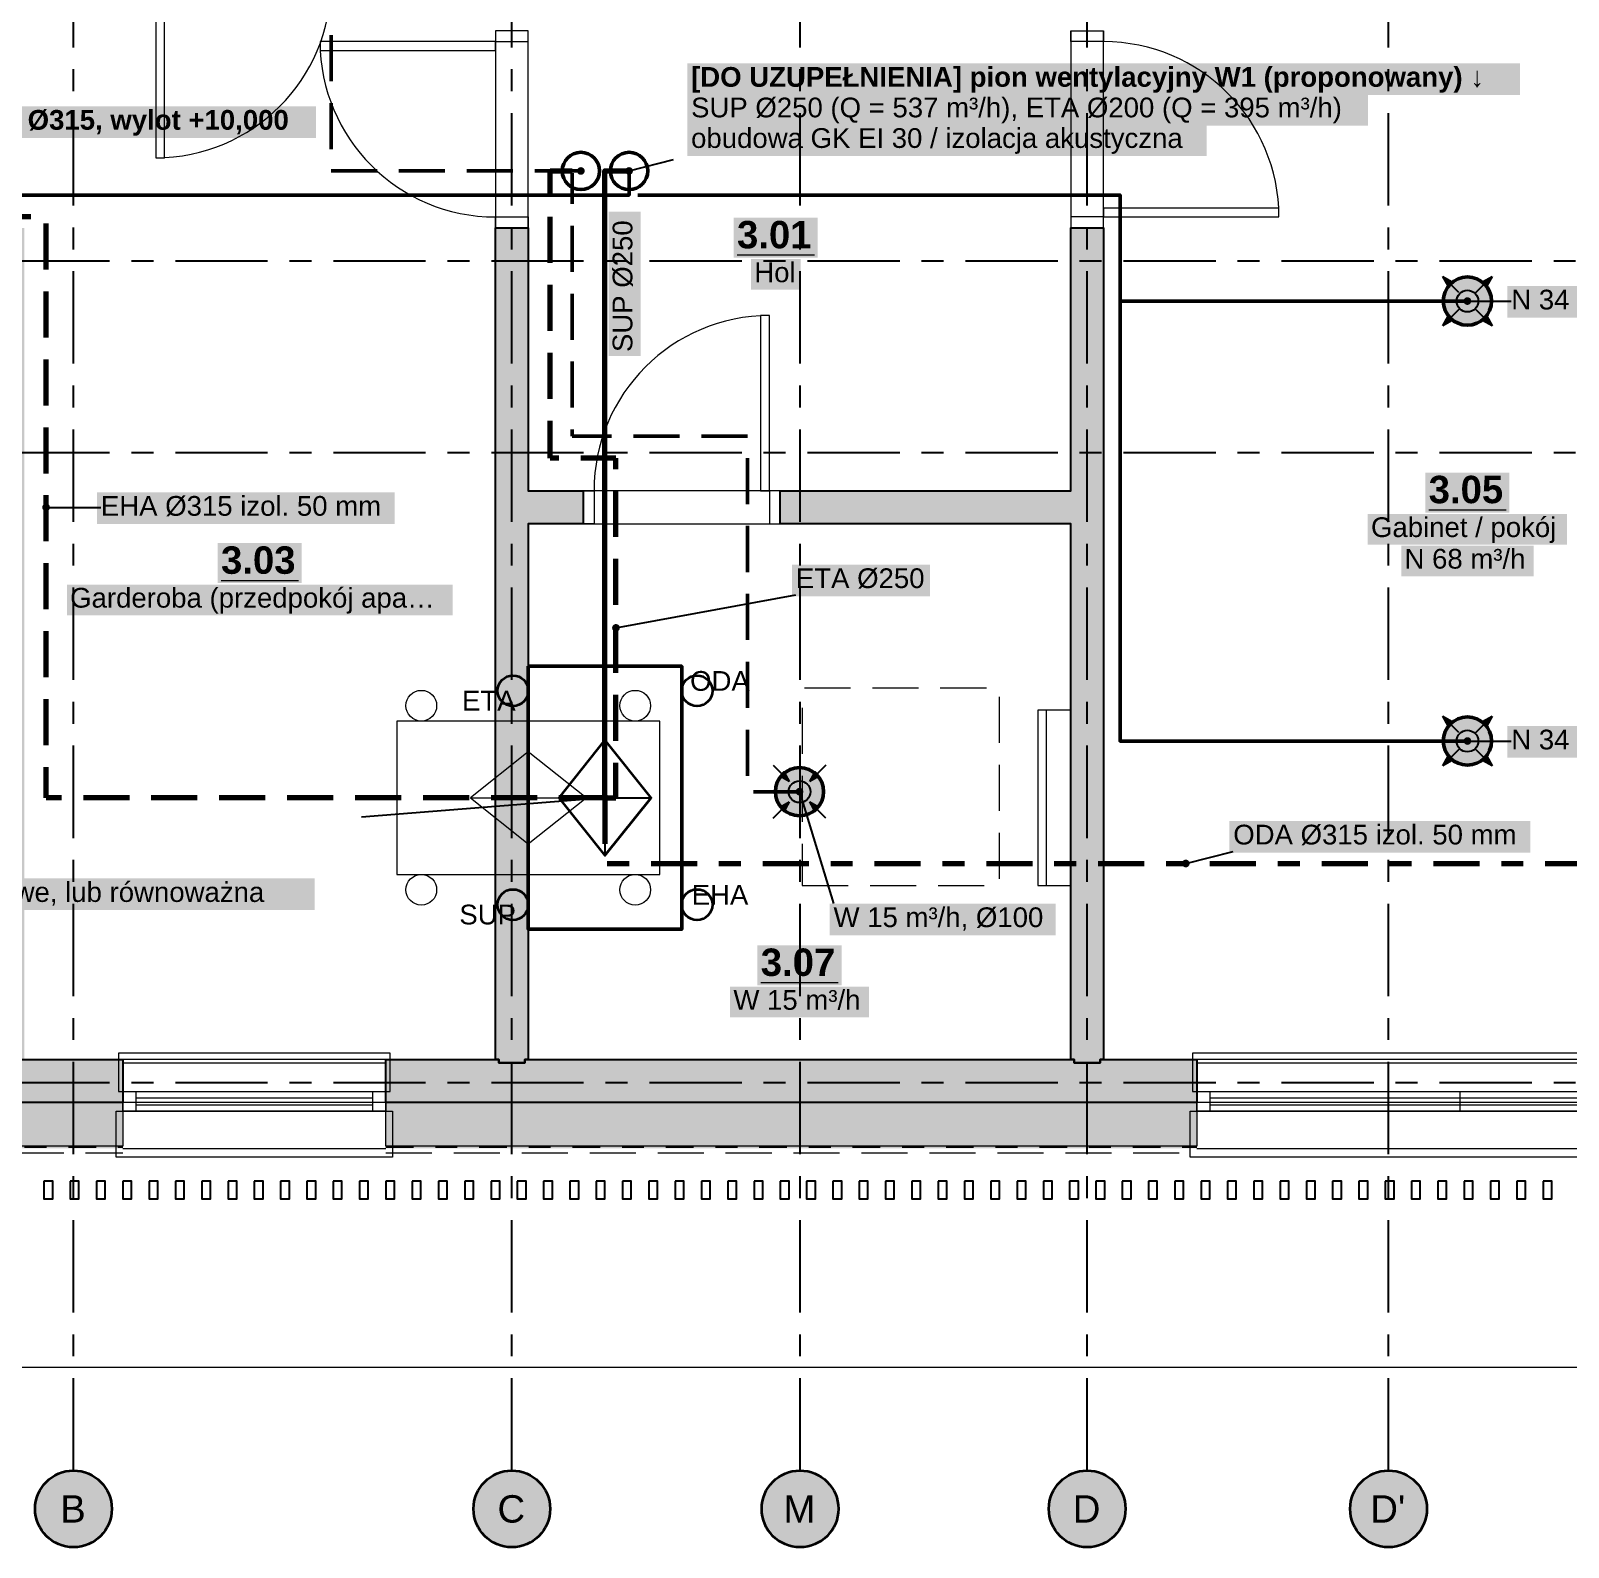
# Model space of a CAD drawing. Header units: metres. Extents: x -3.2 to 18.6, y -2.1 to 9.6.
# Drawn here: x 3.68 to 10.69, y -2.12 to 4.8 of the extents above; entities that cross this region are included whole.
import ezdxf

# ---------------------------------------------------------------- set-up
doc = ezdxf.new("R2010")
doc.units = ezdxf.units.M
for name, pattern in [('KRESKOWA', [5.25, 4.2, -1.05]), ('PUNKTOWA', [10.5, 8.4, -1.05, 0, -1.05]), ('PUNKTOWA_KROTKA', [6.3, 4.2, -1.05, 0, -1.05])]:
    doc.linetypes.add(name, pattern=pattern)
doc.layers.add('A-MASKA', color=7, linetype='Continuous', lineweight=18)
doc.layers.add('S-OPISY', color=2, linetype='Continuous', lineweight=25)
for name, color, linetype, lineweight, true_color in [('I-BRAKI', 6, 'KRESKOWA', 25, 0xb0008a), ('I-OSIE', 8, 'PUNKTOWA', 18, 0x7a7a7a), ('I-PODKLAD', 8, 'Continuous', 18, 0x9a9a9a), ('I-PODKLAD-SCIANY', 8, 'Continuous', 25, 0x6e6e6e), ('I-PODKLAD-WYPELN', 254, 'Continuous', 18, 0xe6e6e6), ('I-POMIESZCZENIA', 8, 'Continuous', 25, 0x4a4a4a), ('S-WENT', 3, 'Continuous', 35, 0x008a00)]:
    doc.layers.add(name, color=color, linetype=linetype, lineweight=lineweight, true_color=true_color)
doc.styles.add('PL_ARIAL', font='arial.ttf')
doc.styles.add('PL_ARIAL_B', font='arialbd.ttf')

msp = doc.modelspace()

# ---------------------------------------------------------------- hatches: boundary and pattern name
at = {"layer": 'A-MASKA', "true_color": 0xffffff}
for points in [[(6.6753, 4.5068), (10.475, 4.5068), (10.475, 4.6516), (6.6753, 4.6516)], [(6.6753, 4.3673), (9.7809, 4.3673), (9.7809, 4.5121), (6.6753, 4.5121)], [(1.986, 4.3108), (4.9809, 4.3108), (4.9809, 4.4556), (1.986, 4.4556)], [(6.6753, 4.2278), (9.0445, 4.2278), (9.0445, 4.3726), (6.6753, 4.3726)], [(6.4623, 3.3162), (6.4623, 3.9742), (6.3175, 3.9742), (6.3175, 3.3162)], [(6.8874, 3.7645), (7.271, 3.7645), (7.271, 3.947), (6.8874, 3.947)], [(6.9661, 3.6177), (7.1924, 3.6177), (7.1924, 3.7575), (6.9661, 3.7575)], [(10.4175, 3.4907), (11.4195, 3.4907), (11.4195, 3.6355), (10.4175, 3.6355)], [(10.0432, 2.6015), (10.4268, 2.6015), (10.4268, 2.784), (10.0432, 2.784)], [(3.9825, 2.5494), (5.3407, 2.5494), (5.3407, 2.6942), (3.9825, 2.6942)], [(9.78, 2.4547), (10.69, 2.4547), (10.69, 2.5945), (9.78, 2.5945)], [(4.5332, 2.2795), (4.9168, 2.2795), (4.9168, 2.462), (4.5332, 2.462)], [(9.9329, 2.3107), (10.5371, 2.3107), (10.5371, 2.4505), (9.9329, 2.4505)], [(7.1535, 2.2194), (7.7824, 2.2194), (7.7824, 2.3642), (7.1535, 2.3642)], [(3.8447, 2.1327), (5.6053, 2.1327), (5.6053, 2.2725), (3.8447, 2.2725)], [(10.4175, 1.4832), (11.4195, 1.4832), (11.4195, 1.628), (10.4175, 1.628)], [(9.149, 1.0495), (10.5217, 1.0495), (10.5217, 1.1943), (9.149, 1.1943)], [(-0.4984, 0.7873), (4.9749, 0.7873), (4.9749, 0.9321), (-0.4984, 0.9321)], [(7.3253, 0.6724), (8.3563, 0.6724), (8.3563, 0.8172), (7.3253, 0.8172)], [(6.9957, 0.4445), (7.3793, 0.4445), (7.3793, 0.627), (6.9957, 0.627)], [(6.8709, 0.2977), (7.5041, 0.2977), (7.5041, 0.4375), (6.8709, 0.4375)]]:
    msp.add_hatch(color=7, dxfattribs=at).paths.add_polyline_path(points)
at = {"layer": 'I-BRAKI', "true_color": 0xb0008a}
msp.add_hatch(color=7, dxfattribs=at).paths.add_polyline_path([(6.4275, 4.16), (6.4269, 4.1645), (6.4252, 4.1687), (6.4224, 4.1724), (6.4187, 4.1752), (6.4145, 4.1769), (6.41, 4.1775), (6.4055, 4.1769), (6.4012, 4.1752), (6.3976, 4.1724), (6.3948, 4.1687), (6.3931, 4.1645), (6.3925, 4.16), (6.3931, 4.1555), (6.3948, 4.1512), (6.3976, 4.1476), (6.4012, 4.1448), (6.4055, 4.1431), (6.41, 4.1425), (6.4145, 4.1431), (6.4187, 4.1448), (6.4224, 4.1476), (6.4252, 4.1512), (6.4269, 4.1555)])
at = {"layer": 'I-OSIE', "true_color": 0xffffff}
for points in [[(4.05, -1.945), (4.0485, -1.9222), (4.044, -1.8997), (4.0367, -1.878), (4.0266, -1.8575), (4.0138, -1.8385), (3.9987, -1.8213), (3.9815, -1.8062), (3.9625, -1.7934), (3.942, -1.7833), (3.9203, -1.776), (3.8978, -1.7715), (3.875, -1.77), (3.8522, -1.7715), (3.8297, -1.776), (3.808, -1.7833), (3.7875, -1.7934), (3.7685, -1.8062), (3.7513, -1.8213), (3.7362, -1.8385), (3.7234, -1.8575), (3.7133, -1.878), (3.706, -1.8997), (3.7015, -1.9222), (3.7, -1.945), (3.7015, -1.9678), (3.706, -1.9903), (3.7133, -2.012), (3.7234, -2.0325), (3.7362, -2.0515), (3.7513, -2.0687), (3.7685, -2.0838), (3.7875, -2.0966), (3.808, -2.1067), (3.8297, -2.114), (3.8522, -2.1185), (3.875, -2.12), (3.8978, -2.1185), (3.9203, -2.114), (3.942, -2.1067), (3.9625, -2.0966), (3.9815, -2.0838), (3.9987, -2.0687), (4.0138, -2.0515), (4.0266, -2.0325), (4.0367, -2.012), (4.044, -1.9903), (4.0485, -1.9678)], [(6.05, -1.945), (6.0485, -1.9222), (6.044, -1.8997), (6.0367, -1.878), (6.0266, -1.8575), (6.0138, -1.8385), (5.9987, -1.8213), (5.9815, -1.8062), (5.9625, -1.7934), (5.942, -1.7833), (5.9203, -1.776), (5.8978, -1.7715), (5.875, -1.77), (5.8522, -1.7715), (5.8297, -1.776), (5.808, -1.7833), (5.7875, -1.7934), (5.7685, -1.8062), (5.7513, -1.8213), (5.7362, -1.8385), (5.7234, -1.8575), (5.7133, -1.878), (5.706, -1.8997), (5.7015, -1.9222), (5.7, -1.945), (5.7015, -1.9678), (5.706, -1.9903), (5.7133, -2.012), (5.7234, -2.0325), (5.7362, -2.0515), (5.7513, -2.0687), (5.7685, -2.0838), (5.7875, -2.0966), (5.808, -2.1067), (5.8297, -2.114), (5.8522, -2.1185), (5.875, -2.12), (5.8978, -2.1185), (5.9203, -2.114), (5.942, -2.1067), (5.9625, -2.0966), (5.9815, -2.0838), (5.9987, -2.0687), (6.0138, -2.0515), (6.0266, -2.0325), (6.0367, -2.012), (6.044, -1.9903), (6.0485, -1.9678)], [(7.365, -1.945), (7.3635, -1.9222), (7.359, -1.8997), (7.3517, -1.878), (7.3416, -1.8575), (7.3288, -1.8385), (7.3137, -1.8213), (7.2965, -1.8062), (7.2775, -1.7934), (7.257, -1.7833), (7.2353, -1.776), (7.2128, -1.7715), (7.19, -1.77), (7.1672, -1.7715), (7.1447, -1.776), (7.123, -1.7833), (7.1025, -1.7934), (7.0835, -1.8062), (7.0663, -1.8213), (7.0512, -1.8385), (7.0384, -1.8575), (7.0283, -1.878), (7.021, -1.8997), (7.0165, -1.9222), (7.015, -1.945), (7.0165, -1.9678), (7.021, -1.9903), (7.0283, -2.012), (7.0384, -2.0325), (7.0512, -2.0515), (7.0663, -2.0687), (7.0835, -2.0838), (7.1025, -2.0966), (7.123, -2.1067), (7.1447, -2.114), (7.1672, -2.1185), (7.19, -2.12), (7.2128, -2.1185), (7.2353, -2.114), (7.257, -2.1067), (7.2775, -2.0966), (7.2965, -2.0838), (7.3137, -2.0687), (7.3288, -2.0515), (7.3416, -2.0325), (7.3517, -2.012), (7.359, -1.9903), (7.3635, -1.9678)], [(8.675, -1.945), (8.6735, -1.9222), (8.669, -1.8997), (8.6617, -1.878), (8.6516, -1.8575), (8.6388, -1.8385), (8.6237, -1.8213), (8.6065, -1.8062), (8.5875, -1.7934), (8.567, -1.7833), (8.5453, -1.776), (8.5228, -1.7715), (8.5, -1.77), (8.4772, -1.7715), (8.4547, -1.776), (8.433, -1.7833), (8.4125, -1.7934), (8.3935, -1.8062), (8.3763, -1.8213), (8.3612, -1.8385), (8.3484, -1.8575), (8.3383, -1.878), (8.331, -1.8997), (8.3265, -1.9222), (8.325, -1.945), (8.3265, -1.9678), (8.331, -1.9903), (8.3383, -2.012), (8.3484, -2.0325), (8.3612, -2.0515), (8.3763, -2.0687), (8.3935, -2.0838), (8.4125, -2.0966), (8.433, -2.1067), (8.4547, -2.114), (8.4772, -2.1185), (8.5, -2.12), (8.5228, -2.1185), (8.5453, -2.114), (8.567, -2.1067), (8.5875, -2.0966), (8.6065, -2.0838), (8.6237, -2.0687), (8.6388, -2.0515), (8.6516, -2.0325), (8.6617, -2.012), (8.669, -1.9903), (8.6735, -1.9678)], [(10.05, -1.945), (10.0485, -1.9222), (10.044, -1.8997), (10.0367, -1.878), (10.0266, -1.8575), (10.0138, -1.8385), (9.9987, -1.8213), (9.9815, -1.8062), (9.9625, -1.7934), (9.942, -1.7833), (9.9203, -1.776), (9.8978, -1.7715), (9.875, -1.77), (9.8522, -1.7715), (9.8297, -1.776), (9.808, -1.7833), (9.7875, -1.7934), (9.7685, -1.8062), (9.7513, -1.8213), (9.7362, -1.8385), (9.7234, -1.8575), (9.7133, -1.878), (9.706, -1.8997), (9.7015, -1.9222), (9.7, -1.945), (9.7015, -1.9678), (9.706, -1.9903), (9.7133, -2.012), (9.7234, -2.0325), (9.7362, -2.0515), (9.7513, -2.0687), (9.7685, -2.0838), (9.7875, -2.0966), (9.808, -2.1067), (9.8297, -2.114), (9.8522, -2.1185), (9.875, -2.12), (9.8978, -2.1185), (9.9203, -2.114), (9.942, -2.1067), (9.9625, -2.0966), (9.9815, -2.0838), (9.9987, -2.0687), (10.0138, -2.0515), (10.0266, -2.0325), (10.0367, -2.012), (10.044, -1.9903), (10.0485, -1.9678)]]:
    msp.add_hatch(color=7, dxfattribs=at).paths.add_polyline_path(points)
at = {"layer": 'I-PODKLAD-WYPELN', "true_color": 0xe4e4e4}
msp.add_hatch(color=7, dxfattribs=at).paths.add_polyline_path([(3, -0.09), (3, 0.105), (3, 0.105), (3, 0.105), (3.5, 0.105), (3.5, 0.105), (3.5, 0.105), (3.5, 0.105), (3.5, 0.105), (3.5, 3.9), (3.5, 3.9), (3.5, 3.9), (3.5, 3.9), (3.5, 3.9), (3.635, 3.9), (3.635, 3.9), (3.635, 3.9), (3.65, 3.9), (3.65, 3.9), (3.65, 3.9), (3.65, 0.105), (3.65, 0.105), (3.65, 0.105), (4.1, 0.105), (4.1, 0.105), (4.1, 0.105), (4.1, -0.09), (4.1, -0.09), (4.1, -0.09), (4.1, -0.09), (4.1, -0.29), (4.1, -0.3), (3, -0.3), (3, -0.29), (3, -0.09), (3, -0.09), (3, -0.09)])
h = msp.add_hatch(color=7, dxfattribs=at)
h.paths.add_polyline_path([(5.3, 0.105), (5.8, 0.105), (5.8, 0.105), (5.8, 0.105), (5.8, 0.105), (5.8, 0.105), (5.8, 2.625), (5.8, 2.625), (5.8, 2.625), (5.8, 2.625), (5.8, 2.625), (5.8, 2.625), (5.8, 2.625), (5.8, 2.625), (5.8, 2.625), (5.8, 3.9), (5.8, 3.9), (5.8, 3.9), (5.8, 3.9), (5.8, 3.9), (5.935, 3.9), (5.935, 3.9), (5.935, 3.9), (5.95, 3.9), (5.95, 3.9), (5.95, 3.9), (5.95, 2.7), (6.2, 2.7), (6.2, 2.565), (6.2, 2.55), (5.95, 2.55), (5.95, 0.105), (5.95, 0.105), (5.95, 0.105), (8.425, 0.105), (8.425, 2.55), (7.1, 2.55), (7.1, 2.565), (7.1, 2.7), (8.425, 2.7), (8.425, 3.9), (8.56, 3.9), (8.575, 3.9), (8.575, 2.625), (8.575, 0.105), (9, 0.105), (9, 0.105), (9, 0.105), (9, -0.09), (9, -0.09), (9, -0.09), (9, -0.09), (9, -0.29), (9, -0.3), (5.3, -0.3), (5.3, -0.29), (5.3, -0.09), (5.3, -0.09), (5.3, -0.09), (5.3, -0.09), (5.3, 0.105), (5.3, 0.105)])
h.paths.add_polyline_path([(5.935, 2.625), (5.935, 2.625), (5.935, 2.625), (5.935, 2.625), (5.935, 2.625), (5.935, 2.625), (5.935, 2.625), (5.935, 2.625), (5.935, 2.625)], flags=0)
at = {"layer": 'S-OPISY', "true_color": 0x000000}
for points in [[(10.2525, 3.5663), (10.2519, 3.5708), (10.2502, 3.575), (10.2474, 3.5786), (10.2437, 3.5814), (10.2395, 3.5832), (10.235, 3.5838), (10.2305, 3.5832), (10.2263, 3.5814), (10.2226, 3.5786), (10.2198, 3.575), (10.2181, 3.5708), (10.2175, 3.5663), (10.2181, 3.5617), (10.2198, 3.5575), (10.2226, 3.5539), (10.2263, 3.5511), (10.2305, 3.5493), (10.235, 3.5488), (10.2395, 3.5493), (10.2437, 3.5511), (10.2474, 3.5539), (10.2502, 3.5575), (10.2519, 3.5617)], [(3.7675, 2.625), (3.7669, 2.6295), (3.7652, 2.6338), (3.7624, 2.6374), (3.7588, 2.6402), (3.7545, 2.6419), (3.75, 2.6425), (3.7455, 2.6419), (3.7413, 2.6402), (3.7376, 2.6374), (3.7348, 2.6338), (3.7331, 2.6295), (3.7325, 2.625), (3.7331, 2.6205), (3.7348, 2.6162), (3.7376, 2.6126), (3.7413, 2.6098), (3.7455, 2.6081), (3.75, 2.6075), (3.7545, 2.6081), (3.7588, 2.6098), (3.7624, 2.6126), (3.7652, 2.6162), (3.7669, 2.6205)], [(6.3675, 2.075), (6.3669, 2.0795), (6.3652, 2.0838), (6.3624, 2.0874), (6.3588, 2.0902), (6.3545, 2.0919), (6.35, 2.0925), (6.3455, 2.0919), (6.3413, 2.0902), (6.3376, 2.0874), (6.3348, 2.0838), (6.3331, 2.0795), (6.3325, 2.075), (6.3331, 2.0705), (6.3348, 2.0663), (6.3376, 2.0626), (6.3413, 2.0598), (6.3455, 2.0581), (6.35, 2.0575), (6.3545, 2.0581), (6.3588, 2.0598), (6.3624, 2.0626), (6.3652, 2.0663), (6.3669, 2.0705)], [(10.2525, 1.5588), (10.2519, 1.5633), (10.2502, 1.5675), (10.2474, 1.5711), (10.2437, 1.5739), (10.2395, 1.5757), (10.235, 1.5763), (10.2305, 1.5757), (10.2263, 1.5739), (10.2226, 1.5711), (10.2198, 1.5675), (10.2181, 1.5633), (10.2175, 1.5588), (10.2181, 1.5542), (10.2198, 1.55), (10.2226, 1.5464), (10.2263, 1.5436), (10.2305, 1.5418), (10.235, 1.5413), (10.2395, 1.5418), (10.2437, 1.5436), (10.2474, 1.5464), (10.2502, 1.55), (10.2519, 1.5542)], [(7.205, 1.3275), (7.2044, 1.332), (7.2027, 1.3362), (7.1999, 1.3399), (7.1963, 1.3427), (7.192, 1.3444), (7.1875, 1.345), (7.183, 1.3444), (7.1787, 1.3427), (7.1751, 1.3399), (7.1723, 1.3362), (7.1706, 1.332), (7.17, 1.3275), (7.1706, 1.323), (7.1723, 1.3187), (7.1751, 1.3151), (7.1787, 1.3123), (7.183, 1.3106), (7.1875, 1.31), (7.192, 1.3106), (7.1963, 1.3123), (7.1999, 1.3151), (7.2027, 1.3187), (7.2044, 1.323)], [(6.3175, 1.3), (6.3169, 1.3045), (6.3152, 1.3088), (6.3124, 1.3124), (6.3087, 1.3152), (6.3045, 1.3169), (6.3, 1.3175), (6.2955, 1.3169), (6.2912, 1.3152), (6.2876, 1.3124), (6.2848, 1.3088), (6.2831, 1.3045), (6.2825, 1.3), (6.2831, 1.2955), (6.2848, 1.2913), (6.2876, 1.2876), (6.2912, 1.2848), (6.2955, 1.2831), (6.3, 1.2825), (6.3045, 1.2831), (6.3087, 1.2848), (6.3124, 1.2876), (6.3152, 1.2913), (6.3169, 1.2955)], [(8.9675, 1), (8.9669, 1.0045), (8.9652, 1.0088), (8.9624, 1.0124), (8.9587, 1.0152), (8.9545, 1.0169), (8.95, 1.0175), (8.9455, 1.0169), (8.9413, 1.0152), (8.9376, 1.0124), (8.9348, 1.0088), (8.9331, 1.0045), (8.9325, 1), (8.9331, 0.9955), (8.9348, 0.9912), (8.9376, 0.9876), (8.9413, 0.9848), (8.9455, 0.9831), (8.95, 0.9825), (8.9545, 0.9831), (8.9587, 0.9848), (8.9624, 0.9876), (8.9652, 0.9912), (8.9669, 0.9955)]]:
    msp.add_hatch(color=7, dxfattribs=at).paths.add_polyline_path(points)
at = {"layer": 'S-WENT', "true_color": 0x000000}
for points in [[(6.2075, 4.16), (6.2069, 4.1645), (6.2052, 4.1687), (6.2024, 4.1724), (6.1987, 4.1752), (6.1945, 4.1769), (6.19, 4.1775), (6.1855, 4.1769), (6.1812, 4.1752), (6.1776, 4.1724), (6.1748, 4.1687), (6.1731, 4.1645), (6.1725, 4.16), (6.1731, 4.1555), (6.1748, 4.1512), (6.1776, 4.1476), (6.1812, 4.1448), (6.1855, 4.1431), (6.19, 4.1425), (6.1945, 4.1431), (6.1987, 4.1448), (6.2024, 4.1476), (6.2052, 4.1512), (6.2069, 4.1555)], [(6.4275, 4.16), (6.4269, 4.1645), (6.4252, 4.1687), (6.4224, 4.1724), (6.4187, 4.1752), (6.4145, 4.1769), (6.41, 4.1775), (6.4055, 4.1769), (6.4012, 4.1752), (6.3976, 4.1724), (6.3948, 4.1687), (6.3931, 4.1645), (6.3925, 4.16), (6.3931, 4.1555), (6.3948, 4.1512), (6.3976, 4.1476), (6.4012, 4.1448), (6.4055, 4.1431), (6.41, 4.1425), (6.4145, 4.1431), (6.4187, 4.1448), (6.4224, 4.1476), (6.4252, 4.1512), (6.4269, 4.1555)], [(10.1222, 3.679), (10.1659, 3.6548), (10.1465, 3.6353)], [(10.3478, 3.679), (10.3235, 3.6353), (10.3041, 3.6548)], [(10.1222, 3.4535), (10.1465, 3.4972), (10.1659, 3.4777)], [(10.3478, 3.4535), (10.3041, 3.4777), (10.3235, 3.4972)], [(10.1222, 1.6715), (10.1659, 1.6473), (10.1465, 1.6278)], [(10.3478, 1.6715), (10.3235, 1.6278), (10.3041, 1.6473)], [(10.1222, 1.446), (10.1465, 1.4897), (10.1659, 1.4702)], [(10.3478, 1.446), (10.3041, 1.4702), (10.3235, 1.4897)], [(7.1408, 1.3742), (7.0971, 1.3984), (7.1166, 1.4179)], [(7.2342, 1.3742), (7.2584, 1.4179), (7.2779, 1.3984)], [(7.1408, 1.2808), (7.1166, 1.2371), (7.0971, 1.2566)], [(7.2342, 1.2808), (7.2779, 1.2566), (7.2584, 1.2371)]]:
    msp.add_hatch(color=7, dxfattribs=at).paths.add_polyline_path(points)
at = {"layer": 'S-WENT', "true_color": 0xffffff}
for points in [[(10.345, 3.5663), (10.3433, 3.5854), (10.3384, 3.6039), (10.3303, 3.6213), (10.3193, 3.637), (10.3057, 3.6505), (10.29, 3.6615), (10.2726, 3.6696), (10.2541, 3.6746), (10.235, 3.6763), (10.2159, 3.6746), (10.1974, 3.6696), (10.18, 3.6615), (10.1643, 3.6505), (10.1507, 3.637), (10.1397, 3.6213), (10.1316, 3.6039), (10.1267, 3.5854), (10.125, 3.5663), (10.1267, 3.5471), (10.1316, 3.5286), (10.1397, 3.5113), (10.1507, 3.4955), (10.1643, 3.482), (10.18, 3.471), (10.1974, 3.4629), (10.2159, 3.4579), (10.235, 3.4563), (10.2541, 3.4579), (10.2726, 3.4629), (10.29, 3.471), (10.3057, 3.482), (10.3193, 3.4955), (10.3303, 3.5113), (10.3384, 3.5286), (10.3433, 3.5471)], [(10.345, 1.5588), (10.3433, 1.5779), (10.3384, 1.5964), (10.3303, 1.6138), (10.3193, 1.6295), (10.3057, 1.643), (10.29, 1.654), (10.2726, 1.6621), (10.2541, 1.6671), (10.235, 1.6688), (10.2159, 1.6671), (10.1974, 1.6621), (10.18, 1.654), (10.1643, 1.643), (10.1507, 1.6295), (10.1397, 1.6138), (10.1316, 1.5964), (10.1267, 1.5779), (10.125, 1.5588), (10.1267, 1.5396), (10.1316, 1.5211), (10.1397, 1.5038), (10.1507, 1.488), (10.1643, 1.4745), (10.18, 1.4635), (10.1974, 1.4554), (10.2159, 1.4504), (10.235, 1.4488), (10.2541, 1.4504), (10.2726, 1.4554), (10.29, 1.4635), (10.3057, 1.4745), (10.3193, 1.488), (10.3303, 1.5038), (10.3384, 1.5211), (10.3433, 1.5396)], [(7.2975, 1.3275), (7.2958, 1.3466), (7.2909, 1.3651), (7.2828, 1.3825), (7.2718, 1.3982), (7.2582, 1.4118), (7.2425, 1.4228), (7.2251, 1.4309), (7.2066, 1.4358), (7.1875, 1.4375), (7.1684, 1.4358), (7.1499, 1.4309), (7.1325, 1.4228), (7.1168, 1.4118), (7.1032, 1.3982), (7.0922, 1.3825), (7.0841, 1.3651), (7.0792, 1.3466), (7.0775, 1.3275), (7.0792, 1.3084), (7.0841, 1.2899), (7.0922, 1.2725), (7.1032, 1.2568), (7.1168, 1.2432), (7.1325, 1.2322), (7.1499, 1.2241), (7.1684, 1.2192), (7.1875, 1.2175), (7.2066, 1.2192), (7.2251, 1.2241), (7.2425, 1.2322), (7.2582, 1.2432), (7.2718, 1.2568), (7.2828, 1.2725), (7.2909, 1.2899), (7.2958, 1.3084)]]:
    msp.add_hatch(color=7, dxfattribs=at).paths.add_polyline_path(points)

# ---------------------------------------------------------------- linework, layer by layer
at = {"layer": 'I-BRAKI', "lineweight": 25, "ltscale": 0.05, "true_color": 0xb0008a, "flags": 128}
msp.add_lwpolyline([(6.41, 4.16), (6.6928, 4.2336)], dxfattribs=at)
at = {"layer": 'I-OSIE', "linetype": 'PUNKTOWA', "lineweight": 25, "ltscale": 0.050183, "flags": 128}
for points in [[(3.875, -1.77), (3.875, 9.19)], [(5.875, -1.77), (5.875, 9.19)], [(7.19, -1.77), (7.19, 9.19)], [(8.5, -1.77), (8.5, 9.19)], [(9.875, -1.77), (9.875, 9.19)]]:
    msp.add_lwpolyline(points, dxfattribs=at)
at = {"layer": 'I-OSIE', "linetype": 'PUNKTOWA', "lineweight": 25, "ltscale": 0.050116, "flags": 128}
for points in [[(-2.87, 3.75), (16.4949, 3.75)], [(-2.87, 2.875), (16.4949, 2.875)], [(-2.87, 0), (16.4949, 0)]]:
    msp.add_lwpolyline(points, dxfattribs=at)
at = {"layer": 'I-OSIE', "linetype": 'Continuous', "lineweight": 35, "ltscale": 0.05}
for centre in [(3.875, -1.945), (5.875, -1.945), (7.19, -1.945), (8.5, -1.945), (9.875, -1.945)]:
    msp.add_circle(centre, 0.175, dxfattribs=at)
at = {"layer": 'I-PODKLAD', "lineweight": 13, "ltscale": 0.05}
for points in [[(12.3255, 5.425), (12.6, 5.425), (12.6, -1.3), (-2.4, -1.3), (-2.4, 5.425), (-1.3005, 5.425)], [(5.8, 4.7995), (5.8, 3.9005)], [(5.95, 3.9005), (5.95, 4.7995)], [(8.425, 4.7995), (8.425, 3.9005)], [(8.575, 3.9005), (8.575, 4.7995)], [(7.0995, 2.7), (6.2005, 2.7)], [(6.2005, 2.55), (7.0995, 2.55)], [(5.95, 1.09), (5.95, 1.51)], [(5.686, 1.3), (6.214, 1.3)], [(5.2995, 0.105), (4.1005, 0.105)], [(4.1005, 0.09), (5.2995, 0.09)], [(11.3995, 0.105), (9.0005, 0.105)], [(9.0005, 0.09), (11.37, 0.09), (11.37, -0.09), (9.0005, -0.09)], [(5.2995, -0.09), (4.1005, -0.09)], [(4.1005, -0.3), (5.2995, -0.3)], [(9.0005, -0.3), (11.3995, -0.3)]]:
    msp.add_lwpolyline(points, dxfattribs=at)
at = {"layer": 'I-PODKLAD', "linetype": 'KRESKOWA', "lineweight": 13, "ltscale": 0.05, "flags": 128}
for points in [[(12.32, 3.1005), (12.32, 5.425), (12.6, 5.425), (12.6, -1.3), (-2.4, -1.3), (-2.4, 5.425), (-1.32, 5.425), (-1.32, 3.7005)], [(7.2, 0.9), (8.1, 0.9), (8.1, 1.8), (7.2, 1.8), (7.2, 0.9)], [(3.0005, -0.32), (4.0995, -0.32)], [(5.3005, -0.32), (8.9995, -0.32)]]:
    msp.add_lwpolyline(points, dxfattribs=at)
at = {"layer": 'I-PODKLAD', "lineweight": 18, "ltscale": 0.05}
for points in [[(4.25, 5.02), (4.25, 4.22), (4.29, 4.22), (4.29, 5.02)], [(5.8, 4.8), (5.8, 4.75), (5.95, 4.75), (5.95, 4.8)], [(8.575, 4.8), (8.575, 4.75), (8.425, 4.75), (8.425, 4.8)], [(5.8, 4.75), (5, 4.75), (5, 4.71), (5.8, 4.71)], [(5.8, 3.9), (5.8, 3.95), (5.95, 3.95), (5.95, 3.9)], [(8.575, 3.9), (8.575, 3.95), (8.425, 3.95), (8.425, 3.9)], [(8.575, 3.95), (9.375, 3.95), (9.375, 3.99), (8.575, 3.99)], [(7.05, 2.7), (7.05, 3.5), (7.01, 3.5), (7.01, 2.7)], [(6.2, 2.7), (6.25, 2.7), (6.25, 2.55), (6.2, 2.55)], [(7.1, 2.7), (7.05, 2.7), (7.05, 2.55), (7.1, 2.55)], [(8.425, 0.9), (8.425, 1.7), (8.275, 1.7), (8.275, 0.9)], [(4.08, -0.04), (5.32, -0.04), (5.32, 0.135), (4.08, 0.135)], [(8.98, -0.04), (11.42, -0.04), (11.42, 0.135), (8.98, 0.135)], [(4.1, -0.04), (5.3, -0.04), (5.3, -0.13), (4.1, -0.13)], [(9, -0.04), (11.4, -0.04), (11.4, -0.13), (9, -0.13)], [(4.07, -0.13), (5.33, -0.13), (5.33, -0.34), (4.07, -0.34)], [(8.97, -0.13), (11.43, -0.13), (11.43, -0.34), (8.97, -0.34)]]:
    msp.add_lwpolyline(points, close=True, dxfattribs=at)
for points in [[(8.315, 0.9), (8.315, 1.7)], [(4.16, -0.04), (4.16, -0.13)], [(4.16, -0.0688), (5.24, -0.0688)], [(5.24, -0.04), (5.24, -0.13)], [(9.06, -0.04), (9.06, -0.13)], [(9.06, -0.0688), (11.34, -0.0688)], [(10.2, -0.04), (10.2, -0.13)], [(4.16, -0.1012), (5.24, -0.1012)], [(9.06, -0.1012), (11.34, -0.1012)]]:
    msp.add_lwpolyline(points, dxfattribs=at)
at = {"layer": 'I-PODKLAD', "lineweight": 13, "ltscale": 0.05}
for points in [[(5.35, 0.95), (6.55, 0.95), (6.55, 1.65), (5.35, 1.65)], [(5.95, 1.09), (6.214, 1.3), (5.95, 1.51), (5.686, 1.3)]]:
    msp.add_lwpolyline(points, close=True, dxfattribs=at)
for centre in [(5.462, 1.72), (6.438, 1.72), (5.462, 0.88), (6.438, 0.88)]:
    msp.add_circle(centre, 0.07, dxfattribs=at)
for centre, start, end in [((4.25, 5.02), -90, 0), ((5.8, 4.75), -180, -90), ((8.575, 3.95), 0, 90), ((7.05, 2.7), -270, -180)]:
    msp.add_arc(centre, 0.8, start, end, dxfattribs=at)
at = {"layer": 'I-PODKLAD-SCIANY', "lineweight": 25, "ltscale": 0.05}
for points in [[(5.8, 2.625), (5.8, 2.625), (5.8, 2.625), (5.8, 3.9), (5.8, 3.9), (5.8, 3.9), (5.8, 3.9), (5.8, 3.9), (5.95, 3.9), (5.95, 3.9), (5.95, 3.9), (5.95, 2.7), (5.95, 2.7), (5.95, 2.7), (5.95, 2.7), (5.95, 2.7), (5.95, 2.7), (5.95, 2.7), (5.95, 2.7), (5.95, 2.7), (5.95, 2.7), (5.95, 2.7), (5.95, 2.7), (5.95, 2.7), (5.95, 2.7), (5.95, 2.7), (5.95, 2.7), (5.95, 2.7), (6.2, 2.7), (6.2, 2.7), (6.2, 2.7), (6.2, 2.55), (6.2, 2.55), (6.2, 2.55), (5.95, 2.55), (5.95, 2.55), (5.95, 2.55), (5.95, 2.55), (5.95, 2.55), (5.95, 2.55), (5.95, 2.55), (5.95, 2.55), (5.95, 2.55), (5.95, 2.55), (5.95, 2.55), (5.95, 2.55), (5.95, 2.55), (5.95, 2.55), (5.95, 2.55), (5.95, 2.55), (5.95, 2.55), (5.95, 0.105), (5.95, 0.105), (5.95, 0.105), (5.935, 0.105), (5.935, 0.105), (5.935, 0.105), (5.935, 0.105), (5.935, 0.105), (5.935, 0.105), (5.935, 0.105), (5.935, 0.105), (5.935, 0.105), (5.935, 0.105), (5.935, 0.105), (5.935, 0.105), (5.935, 0.105), (5.935, 0.105), (5.935, 0.105), (5.935, 0.105), (5.935, 0.105), (5.935, 0.09), (5.935, 0.09), (5.935, 0.09), (5.935, 0.09), (5.935, 0.09), (5.815, 0.09), (5.815, 0.09), (5.815, 0.09), (5.815, 0.09), (5.815, 0.09), (5.815, 0.105), (5.815, 0.105), (5.815, 0.105), (5.815, 0.105), (5.815, 0.105), (5.815, 0.105), (5.815, 0.105), (5.815, 0.105), (5.815, 0.105), (5.815, 0.105), (5.815, 0.105), (5.815, 0.105), (5.815, 0.105), (5.815, 0.105), (5.815, 0.105), (5.815, 0.105), (5.815, 0.105), (5.8, 0.105), (5.8, 0.105), (5.8, 0.105), (5.8, 0.105), (5.8, 0.105), (5.8, 2.625)], [(7.1, 2.55), (7.1, 2.55), (7.1, 2.7), (7.1, 2.7), (7.1, 2.7), (8.425, 2.7), (8.425, 2.7), (8.425, 2.7), (8.425, 2.7), (8.425, 2.7), (8.425, 2.7), (8.425, 2.7), (8.425, 2.7), (8.425, 2.7), (8.425, 2.7), (8.425, 2.7), (8.425, 2.7), (8.425, 2.7), (8.425, 2.7), (8.425, 2.7), (8.425, 2.7), (8.425, 2.7), (8.425, 3.9), (8.425, 3.9), (8.425, 3.9), (8.575, 3.9), (8.575, 3.9), (8.575, 3.9), (8.575, 0.105), (8.575, 0.105), (8.575, 0.105), (8.56, 0.105), (8.56, 0.105), (8.56, 0.105), (8.56, 0.105), (8.56, 0.105), (8.56, 0.105), (8.56, 0.105), (8.56, 0.105), (8.56, 0.105), (8.56, 0.105), (8.56, 0.105), (8.56, 0.105), (8.56, 0.105), (8.56, 0.105), (8.56, 0.105), (8.56, 0.105), (8.56, 0.105), (8.56, 0.09), (8.56, 0.09), (8.56, 0.09), (8.44, 0.09), (8.44, 0.09), (8.44, 0.09), (8.44, 0.105), (8.44, 0.105), (8.44, 0.105), (8.44, 0.105), (8.44, 0.105), (8.44, 0.105), (8.44, 0.105), (8.44, 0.105), (8.44, 0.105), (8.44, 0.105), (8.44, 0.105), (8.44, 0.105), (8.44, 0.105), (8.44, 0.105), (8.44, 0.105), (8.44, 0.105), (8.44, 0.105), (8.425, 0.105), (8.425, 0.105), (8.425, 0.105), (8.425, 2.55), (8.425, 2.55), (8.425, 2.55), (8.425, 2.55), (8.425, 2.55), (8.425, 2.55), (8.425, 2.55), (8.425, 2.55), (8.425, 2.55), (8.425, 2.55), (8.425, 2.55), (8.425, 2.55), (8.425, 2.55), (8.425, 2.55), (8.425, 2.55), (8.425, 2.55), (8.425, 2.55), (7.1, 2.55)], [(5.3, 0.105), (5.3, 0.105), (5.815, 0.105), (5.815, 0.105), (5.815, 0.105), (5.815, 0.09), (5.815, 0.09), (5.815, 0.09), (5.815, 0.09), (5.815, 0.09), (5.815, 0.09), (5.815, 0.09), (5.815, 0.09), (5.815, 0.09), (5.815, 0.09), (5.815, 0.09), (5.815, 0.09), (5.815, 0.09), (5.815, 0.09), (5.815, 0.09), (5.815, 0.09), (5.815, 0.09), (5.935, 0.09), (5.935, 0.09), (5.935, 0.09), (5.935, 0.09), (5.935, 0.09), (5.935, 0.09), (5.935, 0.09), (5.935, 0.09), (5.935, 0.09), (5.935, 0.09), (5.935, 0.09), (5.935, 0.09), (5.935, 0.09), (5.935, 0.09), (5.935, 0.09), (5.935, 0.09), (5.935, 0.09), (5.935, 0.105), (5.935, 0.105), (5.935, 0.105), (8.44, 0.105), (8.44, 0.105), (8.44, 0.105), (8.44, 0.105), (8.44, 0.09), (8.44, 0.09), (8.44, 0.09), (8.44, 0.09), (8.44, 0.09), (8.44, 0.09), (8.44, 0.09), (8.44, 0.09), (8.44, 0.09), (8.44, 0.09), (8.44, 0.09), (8.44, 0.09), (8.44, 0.09), (8.44, 0.09), (8.44, 0.09), (8.44, 0.09), (8.44, 0.09), (8.56, 0.09), (8.56, 0.09), (8.56, 0.09), (8.56, 0.09), (8.56, 0.09), (8.56, 0.09), (8.56, 0.09), (8.56, 0.09), (8.56, 0.09), (8.56, 0.09), (8.56, 0.09), (8.56, 0.09), (8.56, 0.09), (8.56, 0.09), (8.56, 0.09), (8.56, 0.09), (8.56, 0.09), (8.56, 0.105), (8.56, 0.105), (8.56, 0.105), (8.56, 0.105), (9, 0.105), (9, 0.105), (9, 0.105), (9, 0.105), (9, -0.09), (9, -0.09), (9, -0.09), (9, -0.09), (5.3, -0.09), (5.3, -0.09), (5.3, -0.09), (5.3, 0.105)], [(3.74, -0.45), (3.74, -0.53), (3.78, -0.53), (3.78, -0.45)], [(3.86, -0.45), (3.86, -0.53), (3.9, -0.53), (3.9, -0.45)], [(3.98, -0.45), (3.98, -0.53), (4.02, -0.53), (4.02, -0.45)], [(4.1, -0.45), (4.1, -0.53), (4.14, -0.53), (4.14, -0.45)], [(4.22, -0.45), (4.22, -0.53), (4.26, -0.53), (4.26, -0.45)], [(4.34, -0.45), (4.34, -0.53), (4.38, -0.53), (4.38, -0.45)], [(4.46, -0.45), (4.46, -0.53), (4.5, -0.53), (4.5, -0.45)], [(4.58, -0.45), (4.58, -0.53), (4.62, -0.53), (4.62, -0.45)], [(4.7, -0.45), (4.7, -0.53), (4.74, -0.53), (4.74, -0.45)], [(4.82, -0.45), (4.82, -0.53), (4.86, -0.53), (4.86, -0.45)], [(4.94, -0.45), (4.94, -0.53), (4.98, -0.53), (4.98, -0.45)], [(5.06, -0.45), (5.06, -0.53), (5.1, -0.53), (5.1, -0.45)], [(5.18, -0.45), (5.18, -0.53), (5.22, -0.53), (5.22, -0.45)], [(5.3, -0.45), (5.3, -0.53), (5.34, -0.53), (5.34, -0.45)], [(5.42, -0.45), (5.42, -0.53), (5.46, -0.53), (5.46, -0.45)], [(5.54, -0.45), (5.54, -0.53), (5.58, -0.53), (5.58, -0.45)], [(5.66, -0.45), (5.66, -0.53), (5.7, -0.53), (5.7, -0.45)], [(5.78, -0.45), (5.78, -0.53), (5.82, -0.53), (5.82, -0.45)], [(5.9, -0.45), (5.9, -0.53), (5.94, -0.53), (5.94, -0.45)], [(6.02, -0.45), (6.02, -0.53), (6.06, -0.53), (6.06, -0.45)], [(6.14, -0.45), (6.14, -0.53), (6.18, -0.53), (6.18, -0.45)], [(6.26, -0.45), (6.26, -0.53), (6.3, -0.53), (6.3, -0.45)], [(6.38, -0.45), (6.38, -0.53), (6.42, -0.53), (6.42, -0.45)], [(6.5, -0.45), (6.5, -0.53), (6.54, -0.53), (6.54, -0.45)], [(6.62, -0.45), (6.62, -0.53), (6.66, -0.53), (6.66, -0.45)], [(6.74, -0.45), (6.74, -0.53), (6.78, -0.53), (6.78, -0.45)], [(6.86, -0.45), (6.86, -0.53), (6.9, -0.53), (6.9, -0.45)], [(6.98, -0.45), (6.98, -0.53), (7.02, -0.53), (7.02, -0.45)], [(7.1, -0.45), (7.1, -0.53), (7.14, -0.53), (7.14, -0.45)], [(7.22, -0.45), (7.22, -0.53), (7.26, -0.53), (7.26, -0.45)], [(7.34, -0.45), (7.34, -0.53), (7.38, -0.53), (7.38, -0.45)], [(7.46, -0.45), (7.46, -0.53), (7.5, -0.53), (7.5, -0.45)], [(7.58, -0.45), (7.58, -0.53), (7.62, -0.53), (7.62, -0.45)], [(7.7, -0.45), (7.7, -0.53), (7.74, -0.53), (7.74, -0.45)], [(7.82, -0.45), (7.82, -0.53), (7.86, -0.53), (7.86, -0.45)], [(7.94, -0.45), (7.94, -0.53), (7.98, -0.53), (7.98, -0.45)], [(8.06, -0.45), (8.06, -0.53), (8.1, -0.53), (8.1, -0.45)], [(8.18, -0.45), (8.18, -0.53), (8.22, -0.53), (8.22, -0.45)], [(8.3, -0.45), (8.3, -0.53), (8.34, -0.53), (8.34, -0.45)], [(8.42, -0.45), (8.42, -0.53), (8.46, -0.53), (8.46, -0.45)], [(8.54, -0.45), (8.54, -0.53), (8.58, -0.53), (8.58, -0.45)], [(8.66, -0.45), (8.66, -0.53), (8.7, -0.53), (8.7, -0.45)], [(8.78, -0.45), (8.78, -0.53), (8.82, -0.53), (8.82, -0.45)], [(8.9, -0.45), (8.9, -0.53), (8.94, -0.53), (8.94, -0.45)], [(9.02, -0.45), (9.02, -0.53), (9.06, -0.53), (9.06, -0.45)], [(9.14, -0.45), (9.14, -0.53), (9.18, -0.53), (9.18, -0.45)], [(9.26, -0.45), (9.26, -0.53), (9.3, -0.53), (9.3, -0.45)], [(9.38, -0.45), (9.38, -0.53), (9.42, -0.53), (9.42, -0.45)], [(9.5, -0.45), (9.5, -0.53), (9.54, -0.53), (9.54, -0.45)], [(9.62, -0.45), (9.62, -0.53), (9.66, -0.53), (9.66, -0.45)], [(9.74, -0.45), (9.74, -0.53), (9.78, -0.53), (9.78, -0.45)], [(9.86, -0.45), (9.86, -0.53), (9.9, -0.53), (9.9, -0.45)], [(9.98, -0.45), (9.98, -0.53), (10.02, -0.53), (10.02, -0.45)], [(10.1, -0.45), (10.1, -0.53), (10.14, -0.53), (10.14, -0.45)], [(10.22, -0.45), (10.22, -0.53), (10.26, -0.53), (10.26, -0.45)], [(10.34, -0.45), (10.34, -0.53), (10.38, -0.53), (10.38, -0.45)], [(10.46, -0.45), (10.46, -0.53), (10.5, -0.53), (10.5, -0.45)], [(10.58, -0.45), (10.58, -0.53), (10.62, -0.53), (10.62, -0.45)]]:
    msp.add_lwpolyline(points, close=True, dxfattribs=at)
msp.add_lwpolyline([(3.635, 0.105), (4.1, 0.105), (4.1, 0.105), (4.1, 0.105), (4.1, -0.09), (4.1, -0.09), (4.1, -0.09), (3, -0.09)], dxfattribs=at)
at = {"layer": 'I-PODKLAD-SCIANY', "lineweight": 13, "ltscale": 0.05}
for points in [[(3, -0.29), (3, -0.29), (3, -0.09), (3, -0.09), (3, -0.09), (4.1, -0.09), (4.1, -0.09), (4.1, -0.09), (4.1, -0.29), (4.1, -0.29), (4.1, -0.29), (3, -0.29)], [(5.3, -0.29), (5.3, -0.29), (5.3, -0.09), (5.3, -0.09), (5.3, -0.09), (9, -0.09), (9, -0.09), (9, -0.09), (9, -0.29), (9, -0.29), (9, -0.29), (5.3, -0.29)]]:
    msp.add_lwpolyline(points, close=True, dxfattribs=at)
at = {"layer": 'I-PODKLAD-SCIANY', "linetype": 'PUNKTOWA_KROTKA', "lineweight": 13, "ltscale": 0.03, "flags": 128}
for points in [[(3, -0.295), (4.1, -0.295)], [(5.3, -0.295), (9, -0.295)]]:
    msp.add_lwpolyline(points, dxfattribs=at)
at = {"layer": 'I-POMIESZCZENIA', "lineweight": 18, "ltscale": 0.05}
for points in [[(6.9024, 3.777), (7.256, 3.777)], [(10.0582, 2.614), (10.4118, 2.614)], [(4.5482, 2.292), (4.9018, 2.292)], [(7.0107, 0.457), (7.3643, 0.457)]]:
    msp.add_lwpolyline(points, dxfattribs=at)
at = {"layer": 'S-OPISY', "lineweight": 25, "ltscale": 0.05}
for points in [[(10.235, 3.5663), (10.435, 3.5663)], [(3.75, 2.625), (4, 2.625)], [(6.35, 2.075), (7.171, 2.2252)], [(10.235, 1.5588), (10.435, 1.5588)], [(6.3, 1.3), (5.1892, 1.2116)], [(7.1875, 1.3275), (7.3428, 0.8177)], [(8.95, 1), (9.1665, 1.0553)]]:
    msp.add_lwpolyline(points, dxfattribs=at)
at = {"layer": 'S-WENT', "linetype": 'KRESKOWA', "lineweight": 50, "ltscale": 0.05, "flags": 128}
for points in [[(6.19, 4.16), (5.05, 4.16), (5.05, 7.5475), (4.875, 7.5475)], [(7.1875, 1.3275), (6.95, 1.3275), (6.95, 2.95), (6.15, 2.95), (6.15, 4.15)]]:
    msp.add_lwpolyline(points, dxfattribs=at)
at = {"layer": 'S-WENT', "lineweight": 50, "ltscale": 0.05}
for points in [[(6.41, 4.16), (6.41, 4.05), (3.35, 4.05), (3.35, 1.5588), (1.32, 1.5588)], [(10.235, 1.5588), (8.65, 1.5588), (8.65, 4.05), (6.45, 4.05)], [(10.235, 3.5663), (8.65, 3.5663), (8.65, 3.55)]]:
    msp.add_lwpolyline(points, dxfattribs=at)
at = {"layer": 'S-WENT', "linetype": 'KRESKOWA', "lineweight": 70, "ltscale": 0.05, "flags": 128}
for points in [[(6.3, 1.3), (6.35, 1.3), (6.35, 2.85), (6.05, 2.85), (6.05, 4.16), (6.19, 4.16)], [(6.3, 1.3), (3.75, 1.3), (3.75, 3.95), (1.9, 3.95), (1.9, 4)]]:
    msp.add_lwpolyline(points, dxfattribs=at)
at = {"layer": 'S-WENT', "lineweight": 70, "ltscale": 0.05}
msp.add_lwpolyline([(6.3, 1.3), (6.3, 4.16), (6.41, 4.16)], dxfattribs=at)
at = {"layer": 'S-WENT', "lineweight": 25, "ltscale": 0.05}
for points in [[(10.1222, 3.679), (10.1659, 3.6548), (10.1465, 3.6353)], [(10.3478, 3.679), (10.3235, 3.6353), (10.3041, 3.6548)], [(10.1222, 3.4535), (10.1465, 3.4972), (10.1659, 3.4777)], [(10.3478, 3.4535), (10.3041, 3.4777), (10.3235, 3.4972)], [(10.1222, 1.6715), (10.1659, 1.6473), (10.1465, 1.6278)], [(10.3478, 1.6715), (10.3235, 1.6278), (10.3041, 1.6473)], [(10.1222, 1.446), (10.1465, 1.4897), (10.1659, 1.4702)], [(10.3478, 1.446), (10.3041, 1.4702), (10.3235, 1.4897)], [(7.1408, 1.3742), (7.0971, 1.3984), (7.1166, 1.4179)], [(7.2342, 1.3742), (7.2584, 1.4179), (7.2779, 1.3984)], [(7.1408, 1.2808), (7.1166, 1.2371), (7.0971, 1.2566)], [(7.2342, 1.2808), (7.2779, 1.2566), (7.2584, 1.2371)]]:
    msp.add_lwpolyline(points, close=True, dxfattribs=at)
at = {"layer": 'S-WENT', "linetype": 'Continuous', "lineweight": 25, "ltscale": 0.05, "flags": 128}
for points in [[(10.1961, 3.6051), (10.1222, 3.679)], [(10.2739, 3.6051), (10.3478, 3.679)], [(10.1961, 3.5274), (10.1222, 3.4535)], [(10.2739, 3.5274), (10.3478, 3.4535)], [(10.1961, 1.5976), (10.1222, 1.6715)], [(10.2739, 1.5976), (10.3478, 1.6715)], [(10.1961, 1.5199), (10.1222, 1.446)], [(10.2739, 1.5199), (10.3478, 1.446)], [(7.0669, 1.4481), (7.1408, 1.3742)], [(7.3081, 1.4481), (7.2342, 1.3742)], [(7.0669, 1.2069), (7.1408, 1.2808)], [(7.3081, 1.2069), (7.2342, 1.2808)]]:
    msp.add_lwpolyline(points, dxfattribs=at)
at = {"layer": 'S-WENT', "lineweight": 50, "ltscale": 0.05}
msp.add_lwpolyline([(5.95, 1.9), (5.95, 0.7), (6.65, 0.7), (6.65, 1.9)], close=True, dxfattribs=at)
at = {"layer": 'S-WENT', "lineweight": 35, "ltscale": 0.05}
msp.add_lwpolyline([(6.09, 1.3), (6.3, 1.036), (6.51, 1.3), (6.3, 1.564)], close=True, dxfattribs=at)
at = {"layer": 'S-WENT', "lineweight": 25, "ltscale": 0.05}
for points in [[(6.3, 1.564), (6.3, 1.036)], [(6.09, 1.3), (6.51, 1.3)]]:
    msp.add_lwpolyline(points, dxfattribs=at)
at = {"layer": 'S-WENT', "linetype": 'PUNKTOWA_KROTKA', "lineweight": 70, "ltscale": 0.05, "flags": 128}
msp.add_lwpolyline([(6.3, 1.3), (6.3, 1), (11.6, 1)], dxfattribs=at)
at = {"layer": 'S-WENT', "lineweight": 50, "ltscale": 0.05}
for centre in [(6.19, 4.16), (6.41, 4.16)]:
    msp.add_circle(centre, 0.085, dxfattribs=at)
at = {"layer": 'S-WENT', "linetype": 'Continuous', "lineweight": 50, "ltscale": 0.05}
for centre in [(10.235, 3.5663), (10.235, 1.5588), (7.1875, 1.3275)]:
    msp.add_circle(centre, 0.11, dxfattribs=at)
at = {"layer": 'S-WENT', "linetype": 'Continuous', "lineweight": 25, "ltscale": 0.05}
for centre in [(10.235, 3.5663), (10.235, 1.5588), (7.1875, 1.3275)]:
    msp.add_circle(centre, 0.0495, dxfattribs=at)
at = {"layer": 'S-WENT', "lineweight": 35, "ltscale": 0.05}
for centre in [(5.88, 1.788), (6.72, 1.788), (5.88, 0.812), (6.72, 0.812)]:
    msp.add_circle(centre, 0.07, dxfattribs=at)

# ---------------------------------------------------------------- texts
at = {"layer": 'I-BRAKI', "true_color": 0xb0008a}
for s, style, p in [('[DO UZUPEŁNIENIA] pion wentylacyjny W1 (proponowany) ↓', 'PL_ARIAL_B', (6.6928, 4.5441)), ('SUP Ø250 (Q = 537 m³/h), ETA Ø200 (Q = 395 m³/h)', 'PL_ARIAL', (6.6928, 4.4046)), ('obudowa GK EI 30 / izolacja akustyczna', 'PL_ARIAL', (6.6928, 4.2651))]:
    msp.add_text(s, height=0.09, dxfattribs=dict(at, style=style)).set_placement(p)
at = {"layer": 'I-OSIE', "style": 'PL_ARIAL'}
for s, p in [('B', (3.8144, -2.0075)), ('C', (5.8094, -2.0075)), ('M', (7.1143, -2.0075)), ('D', (8.4344, -2.0075)), ("D'", (9.792, -2.0075))]:
    msp.add_text(s, height=0.125, dxfattribs=at).set_placement(p)
at = {"layer": 'I-POMIESZCZENIA'}
for s, height, style, p in [('3.01', 0.125, 'PL_ARIAL_B', (6.9024, 3.807)), ('Hol', 0.09, 'PL_ARIAL', (6.9811, 3.6525)), ('3.05', 0.125, 'PL_ARIAL_B', (10.0582, 2.644)), ('Gabinet / pokój', 0.09, 'PL_ARIAL', (9.795, 2.4895)), ('3.03', 0.125, 'PL_ARIAL_B', (4.5482, 2.322)), ('N 68 m³/h', 0.09, 'PL_ARIAL', (9.9479, 2.3455)), ('Garderoba (przedpokój apa…', 0.09, 'PL_ARIAL', (3.8597, 2.1675)), ('3.07', 0.125, 'PL_ARIAL_B', (7.0107, 0.487)), ('W 15 m³/h', 0.09, 'PL_ARIAL', (6.8859, 0.3325))]:
    msp.add_text(s, height=height, dxfattribs=dict(at, style=style)).set_placement(p)
at = {"layer": 'S-OPISY'}
for s, style, p in [('WYRZUTNIA dachowa EHA Ø315, wylot +10,000', 'PL_ARIAL_B', (2.0035, 4.3481)), ('N 34 m³/h, Ø100', 'PL_ARIAL', (10.435, 3.528)), ('EHA Ø315 izol. 50 mm', 'PL_ARIAL', (4, 2.5867)), ('ETA Ø250', 'PL_ARIAL', (7.171, 2.2567)), ('N 34 m³/h, Ø100', 'PL_ARIAL', (10.435, 1.5205)), ('ODA Ø315 izol. 50 mm', 'PL_ARIAL', (9.1665, 1.0868)), ('ISO ePM1 50 % (nawiew), ISO Coarse 60 % (wywiew) — dane przykładowe, lub równoważna', 'PL_ARIAL', (-0.4809, 0.8246)), ('W 15 m³/h, Ø100', 'PL_ARIAL', (7.3428, 0.7097))]:
    msp.add_text(s, height=0.09, dxfattribs=dict(at, style=style)).set_placement(p)
at = {"layer": 'S-OPISY', "style": 'PL_ARIAL'}
msp.add_text('SUP Ø250', height=0.09, rotation=90, dxfattribs=at).set_placement((6.425, 3.3337))
at = {"layer": 'S-WENT', "style": 'PL_ARIAL'}
for s, p in [('ODA', (6.6883, 1.788)), ('ETA', (5.6476, 1.698)), ('EHA', (6.6955, 0.812)), ('SUP', (5.6355, 0.722))]:
    msp.add_text(s, height=0.09, dxfattribs=at).set_placement(p)

doc.saveas('drawing.dxf')
